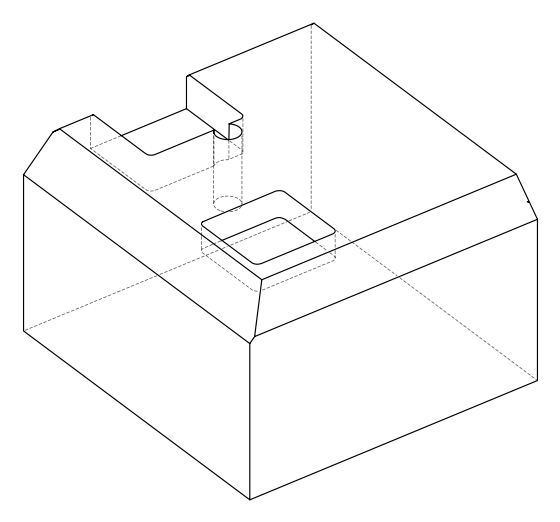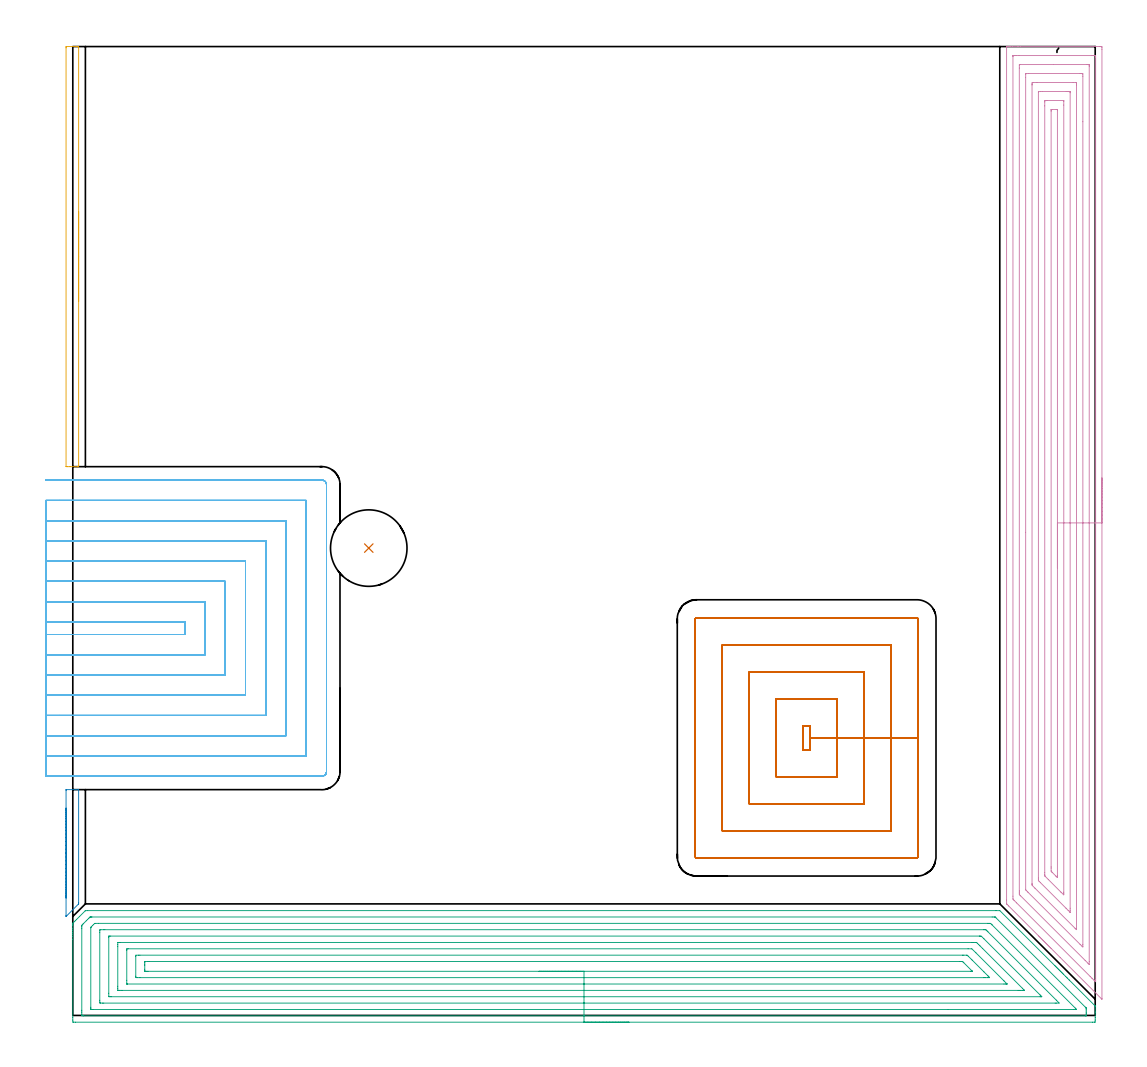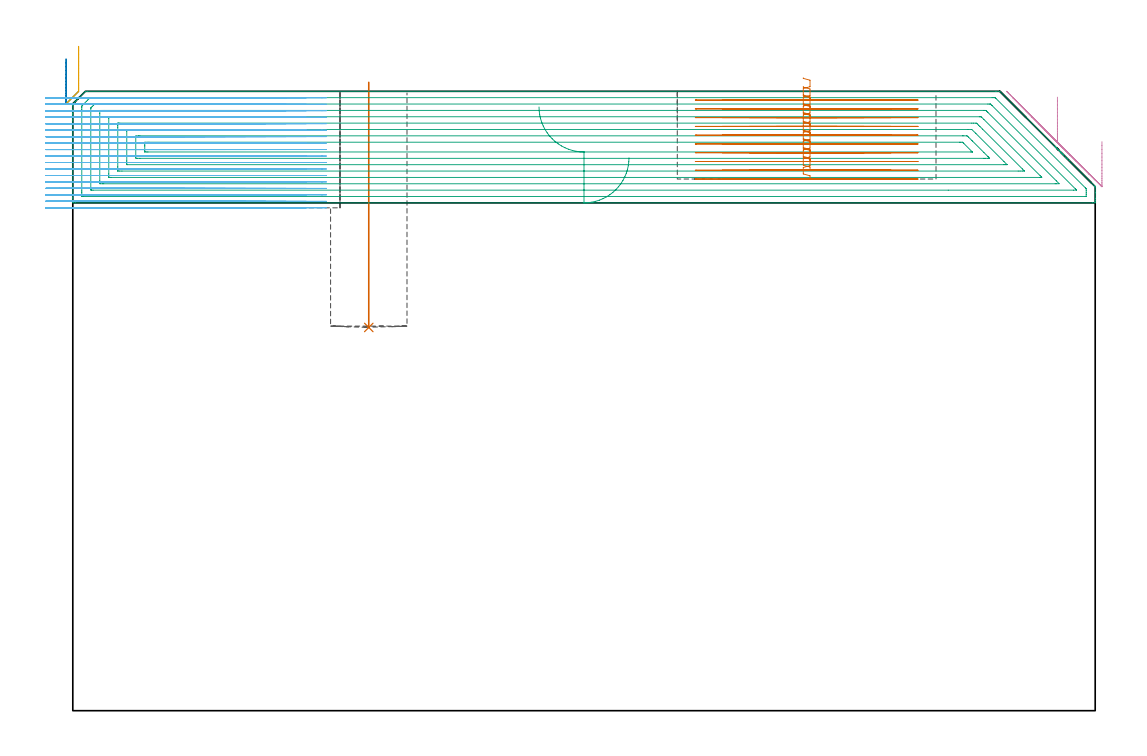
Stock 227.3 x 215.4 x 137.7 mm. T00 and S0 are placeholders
(PLAN: 7 operations, 3 tool changes, 98.9 min)
(1 INDEXABLE_INSERT_DRILL_BLIND_HOLE_FROM_SOLID | STEP1POCKET | NXT0302_005 | 0.22 min | 11863 mm3)
(2 AREA_MILL | FG_CHAMFER_SURFACE | UGT0205_001 | 0.38 min | 127 mm3)
(3 AREA_MILL_1 | FG_CHAMFER_SURFACE_1 | UGT0205_001 | 16.12 min | 69763 mm3)
(4 AREA_MILL_2 | FG_CHAMFER_SURFACE_2 | UGT0205_001 | 13.2 min | 44542 mm3)
(5 AREA_MILL_3 | FG_CHAMFER_SURFACE_3 | UGT0205_001 | 0.9 min | 374 mm3)
(6 MILL_OPEN_POCKET | POCKET_OPEN | NXT0201_008 | Follow Part, ap 1.5, ae 75% | 55.8 min | 109856 mm3)
(7 MILL_RECTANGULAR_POCKET | POCKET_RECTANGULAR_STRAIGHT | NXT0201_009 | Follow Part, ap 2, ae 75% | 12.27 min | 68559 mm3)
(TOOL NXT0302_005 | Index. Insert Drill 17mm [880-D1700L20-05] | D17 PA176 FL85 Z2)
(TOOL UGT0205_001 | Chamfer Mill 20 x 3 x 45 deg. | D20 FL50 Z2)
(TOOL NXT0201_008 | ENDMILL 6mm [2P460-0600-NA 1630] | D6 FL26 Z6)
(TOOL NXT0201_009 | ENDMILL 8mm [2P460-0800-NA 1630] | D8 FL26 Z6)
(OP 1 INDEXABLE_INSERT_DRILL_BLIND_HOLE_FROM_SOLID)
G17 G21 G94 G90
T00 M6
G54
G17 G0 G90 X65.8 Y103.9 S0 M3
G43 Z147.7 H1
G94 G81 G98 Z85.2 F250. R139.7
G80
M5
M2
(OP 2 AREA_MILL)
G17 G21 G94 G90
T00 M6
G54
G17 G0 G90 X-1.5 Y26.1 S1061 M3
G43 Z147.7 H0
Z144.9
G94 G1 Y26.138 Z144.028 F250.
Y26.252 Z143.163
Y26.441 Z142.312
Y26.703 Z141.48
Y27.037 Z140.674
Y27.44 Z139.9
Y27.908 Z139.164
Y28.44 Z138.472
Y29.029 Z137.829
Y29.672 Z137.24
Y30.364 Z136.708
Y31.1 Z136.24
Y31.874 Z135.837
Y32.68 Z135.503
Y33.512 Z135.241
Y34.363 Z135.052
Y35.228 Z134.938
Y36.1 Z134.9
Y50.011
X-1.498 Y50.196 Z134.902
X-1.496 Y50.2 Z134.904
X1.29 Z137.689
X1.299 Y50.198 Z137.699
X1.3 Y25.088 Z137.7
X1.298 Y24.805 Z137.685
X1.244 Y24.744 Z137.643
X-1.348 Y22.151 Z135.05
X-1.429 Y22.073 Z134.967
X-1.491 Y22.015 Z134.905
X-1.496 Y22.062 Z134.902
X-1.5 Y22.128 Z134.9
Y22.151
Y36.1
Y36.972 Z134.938
Y37.836 Z135.052
Y38.688 Z135.241
Y39.52 Z135.503
Y40.326 Z135.837
Y41.1 Z136.24
Y41.836 Z136.708
Y42.528 Z137.24
Y43.171 Z137.829
Y43.76 Z138.472
Y44.291 Z139.164
Y44.76 Z139.9
Y45.163 Z140.674
Y45.497 Z141.48
Y45.759 Z142.312
Y45.948 Z143.163
Y46.062 Z144.028
Y46.1 Z144.9
G0 Z147.7
M5
M2
(OP 3 AREA_MILL_1)
G17 G21 G94 G90
T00 M6
G54
G17 G0 G90 X123.65 Y-1.5 S1061 M3
G43 Z147.7 H0
Z122.9
G94 G1 X123.612 Z122.028 F250.
X123.498 Z121.164
X123.309 Z120.312
X123.047 Z119.48
X122.713 Z118.674
X122.31 Z117.9
X121.842 Z117.164
X121.31 Z116.472
X120.721 Z115.829
X120.078 Z115.24
X119.386 Z114.708
X118.65 Z114.24
X117.876 Z113.837
X117.07 Z113.503
X116.238 Z113.241
X115.387 Z113.052
X114.522 Z112.938
X113.65 Z112.9
X0.62 Y-1.499 Z112.901
X0.144 Y-1.495 Z112.903
X0.009 Y-1.492 Z112.906
X0.005 Y-1.024 Z113.374
X0. Y-0.411 Z113.987
Y16.911 Z131.306
Y17.524 Z131.918
Y18.064 Z132.461
Y18.407 Z132.803
Y18.948 Z133.344
Y19.291 Z133.685
Y20.101 Z134.5
Y20.137 Z134.536
X0.001 Y20.49 Z134.887
X0.025 Y20.526 Z134.924
X0.376 Y20.876 Z135.276
X0.556 Y21.057 Z135.454
X0.62 Y21.121 Z135.52
X0.852 Y21.352 Z135.752
X1.514 Y22.014 Z136.413
X2.764 Y23.265 Z137.663
X2.773 Y23.273 Z137.668
X2.804 Y23.298 Z137.683
X3.301 Y23.3 Z137.7
X205.235
X206.106 Y23.293 Z137.693
X218.367 Y11.034 Z125.431
X218.502 Y10.9 Z125.296
X218.638 Y10.763 Z125.161
X218.804 Y10.597 Z124.995
X218.944 Y10.458 Z124.854
X219.085 Y10.316 Z124.714
X219.241 Y10.16 Z124.558
X219.386 Y10.017 Z124.412
X219.532 Y9.87 Z124.267
X219.677 Y9.724 Z124.122
X219.827 Y9.575 Z123.97
X219.978 Y9.423 Z123.821
X220.114 Y9.287 Z123.685
X220.269 Y9.133 Z123.529
X220.753 Y8.647 Z123.047
X221.021 Y8.38 Z122.778
X221.152 Y8.25 Z122.646
X221.52 Y7.88 Z122.28
X227.156 Y2.244 Z116.643
X227.275 Y2.122 Z116.52
X227.295 Y2.094 Z116.492
X227.3 Y2.068 Z116.467
Y0.743 Z115.138
Y-0.484 Z113.913
X227.295 Y-1.024 Z113.371
X227.291 Y-1.491 Z112.905
X227.155 Y-1.494 Z112.903
X226.68 Y-1.5 Z112.9
X113.65
Y-0.086 Z114.314
X2.407 Y-0.085 Z114.315
X2.351
X2.021 Y-0.079 Z114.321
X2.01 Y0.028 Z114.428
X2.003 Y0.259 Z114.659
X2.001 Y0.743 Z115.143
X2. Y1.145 Z115.545
Y19.291 Z133.691
X2.002 Y19.692 Z134.092
X2.008 Y19.933 Z134.333
X2.013 Y20.051 Z134.451
X2.129 Y20.174 Z134.574
X2.265 Y20.314 Z134.714
X2.407 Y20.458 Z134.858
X3.007 Y21.057 Z135.457
X3.301 Y21.351 Z135.751
X3.599 Y21.646 Z136.046
X3.802 Y21.842 Z136.242
X3.835 Y21.874 Z136.274
X3.881 Y21.879 Z136.279
X3.985 Y21.882 Z136.282
X4.194 Y21.885 Z136.285
X4.25 Y21.886 Z136.286
X204.397
X204.816 Y21.884 Z136.284
X205.025 Y21.88 Z136.28
X205.048 Y21.879 Z136.279
X205.074 Y21.864 Z136.264
X205.136 Y21.808 Z136.208
X205.235 Y21.714 Z136.114
X225.109 Y1.84 Z116.24
X225.216 Y1.732 Z116.132
X225.266 Y1.677 Z116.077
X225.288 Y1.65 Z116.05
X225.29 Y1.626 Z116.026
X225.298 Y1.225 Z115.625
X225.299 Y0.743 Z115.143
Y0.341 Z114.741
X225.291 Y-0.062 Z114.338
X225.289 Y-0.08 Z114.32
X225.284 Y-0.082 Z114.318
X225.259 Y-0.084 Z114.316
X225.207 Y-0.085 Z114.315
X225.102 Y-0.086 Z114.314
X113.65
Y1.328 Z115.728
X4.495 Y1.329 Z115.729
X4.194 Y1.331 Z115.731
X4.094 Y1.332 Z115.732
X4.023 Y1.335 Z115.735
X4.01 Y1.434 Z115.834
X4.005 Y1.626 Z116.026
X4.001 Y1.817 Z116.217
Y19.482 Z133.882
X4.005 Y19.547 Z133.947
X4.01 Y19.596 Z133.996
X4.033 Y19.622 Z134.022
X4.194 Y19.793 Z134.193
X4.385 Y19.985 Z134.385
X4.575 Y20.174 Z134.574
X4.834 Y20.425 Z134.825
X4.871 Y20.46 Z134.86
X4.938 Y20.464 Z134.864
X5.088 Y20.467 Z134.867
X5.681 Y20.471 Z134.871
X203.448
X203.749 Y20.469 Z134.869
X203.95 Y20.466 Z134.866
X204.019 Y20.465 Z134.865
X204.047 Y20.442 Z134.842
X204.105 Y20.389 Z134.789
X204.327 Y20.174 Z134.574
X204.342 Y20.159 Z134.559
X222.874 Y1.626 Z116.026
X223.106 Y1.391 Z115.791
X223.15 Y1.339 Z115.739
X223.147 Y1.335 Z115.735
X223.106 Y1.334 Z115.734
X222.512 Y1.329 Z115.729
X194.627 Y1.328 Z115.728
X113.65
Y2.743 Z117.143
X6.875
X6.637 Y2.744 Z117.144
X6.126 Y2.75 Z117.15
X6.01 Y2.755 Z117.155
X6.006 Y2.957 Z117.357
X6. Y3.374 Z117.774
Y18.407 Z132.807
X6.006 Y18.84 Z133.24
X6.01 Y19.049 Z133.449
X6.222 Y19.053 Z133.453
X6.875 Y19.057 Z133.457
X7.111
X202.555
X202.793 Y19.055 Z133.455
X202.954 Y19.05 Z133.45
X202.995 Y19.044 Z133.444
X203.108 Y18.938 Z133.338
X203.247 Y18.803 Z133.203
X203.448 Y18.603 Z133.003
X218.659 Y3.392 Z117.792
X219.288 Y2.75 Z117.15
X218.638 Y2.744 Z117.144
X218.401 Y2.743 Z117.143
X113.65
Y4.157 Z118.557
X8.542
X8.301 Y4.158 Z118.558
X8.141 Y4.161 Z118.561
X8.02 Y4.164 Z118.564
X8.01 Y4.184 Z118.584
X8.007 Y4.276 Z118.676
X8. Y4.93 Z119.33
Y17.295 Z131.695
X8.002 Y17.524 Z131.924
X8.006 Y17.606 Z132.006
X8.009 Y17.623 Z132.023
X8.025 Y17.636 Z132.036
X8.181 Y17.639 Z132.039
X8.421 Y17.642 Z132.042
X201.542
X201.661 Y17.64 Z132.04
X201.781 Y17.636 Z132.036
X201.969 Y17.621 Z132.021
X202.071 Y17.524 Z131.924
X202.555 Y17.046 Z131.446
X215.064 Y4.538 Z118.938
X215.324 Y4.276 Z118.676
X215.406 Y4.187 Z118.587
X215.425 Y4.165 Z118.565
X215.384 Y4.162 Z118.562
X215.305 Y4.159 Z118.559
X215.184 Y4.157 Z118.557
X215.064
X113.65
Y5.571 Z119.971
X10.925
X10.449 Y5.573 Z119.973
X10.027 Y5.576 Z119.976
X10.01 Y5.579 Z119.979
X10.004 Y5.599 Z119.999
X10.001 Y6.042 Z120.442
X10. Y6.486 Z120.886
Y15.318 Z129.718
X10.002 Y15.758 Z130.158
X10.006 Y16.195 Z130.595
X10.012 Y16.222 Z130.622
X10.033 Y16.224 Z130.624
X10.092 Y16.227 Z130.627
X10.211 Y16.228 Z130.628
X10.449 Y16.229 Z130.629
X199.874 Y16.228 Z130.628
X200.293 Y16.227 Z130.627
X200.768 Y16.222 Z130.622
X200.921 Y16.22 Z130.62
X201.078 Y16.067 Z130.467
X201.393 Y15.758 Z130.158
X201.661 Y15.491 Z129.891
X202.278 Y14.874 Z129.274
X211.109 Y6.042 Z120.442
X211.49 Y5.657 Z120.057
X211.56 Y5.578 Z119.978
X211.49 Y5.577 Z119.977
X211.071 Y5.573 Z119.973
X210.596 Y5.571 Z119.971
X210.18
X113.65
Y6.985 Z121.385
X12.175 Y6.986 Z121.386
X12.044 Y6.99 Z121.39
X12.017 Y6.992 Z121.392
X12.01 Y7.005 Z121.405
X12.004 Y7.029 Z121.429
X12.002 Y7.055 Z121.455
X12. Y7.159 Z121.559
Y7.809 Z122.209
X12.001 Y14.458 Z128.858
X12.003 Y14.613 Z129.013
X12.007 Y14.738 Z129.138
X12.012 Y14.808 Z129.208
X12.297 Y14.814 Z129.214
X199.042
X199.874 Y14.808 Z129.208
X200.711 Y13.991 Z128.391
X200.768 Y13.935 Z128.335
X207.022 Y7.68 Z122.08
X207.657 Y7.039 Z121.439
X207.691 Y7.001 Z121.401
X207.697 Y6.991 Z121.391
X207.688 Y6.99 Z121.39
X207.594 Y6.987 Z121.387
X207.404 Y6.986 Z121.386
X207.022 Y6.985 Z121.385
X113.65
Y8.399 Z122.799
X14.917 Y8.4 Z122.8
X14.315 Y8.403 Z122.803
X14.023 Y8.407 Z122.807
X14.002 Y8.692 Z123.092
X14.001 Y8.714 Z123.114
Y13.13 Z127.53
X14.023 Y13.393 Z127.793
X14.623 Y13.398 Z127.798
X14.917 Y13.4 Z127.8
X197.792
X198.087 Y13.399 Z127.799
X198.689 Y13.396 Z127.796
X198.828 Y13.393 Z127.793
X198.981 Y13.262 Z127.662
X199.14 Y13.108 Z127.508
X199.874 Y12.379 Z126.779
X200.029 Y12.225 Z126.625
X202.555 Y9.699 Z124.099
X203.448 Y8.805 Z123.205
X203.559 Y8.692 Z123.092
X203.666 Y8.578 Z122.978
X203.825 Y8.406 Z122.806
X203.74 Y8.404 Z122.804
X203.448 Y8.401 Z122.801
X202.85 Y8.4 Z122.8
X202.555 Y8.399 Z122.799
X113.65
Y9.814 Z124.214
X16.704
X16.461 Y9.815 Z124.215
X16.027 Y9.821 Z124.221
X16.01 Y9.822 Z124.222
X16.007 Y9.847 Z124.247
X16.003 Y9.907 Z124.307
X16.001 Y10.028 Z124.428
X16. Y10.271 Z124.671
Y11.154 Z125.554
Y11.342 Z125.742
X16.002 Y11.689 Z126.089
X16.006 Y11.863 Z126.263
X16.01 Y11.949 Z126.349
X16.017 Y11.98 Z126.38
X16.057 Y11.981 Z126.381
X16.704 Y11.985 Z126.385
X16.945 Y11.986 Z126.386
X197.194
X197.436 Y11.985 Z126.385
X197.76 Y11.981 Z126.381
X197.797 Y11.979 Z126.379
X197.85 Y11.942 Z126.342
X197.956 Y11.842 Z126.242
X198.087 Y11.716 Z126.116
X199.874 Y9.929 Z124.329
X199.957 Y9.841 Z124.241
X199.97 Y9.824 Z124.224
Y9.821 Z124.221
X199.96 Y9.819 Z124.219
X199.874 Y9.816 Z124.216
X199.633 Y9.814 Z124.214
X113.65
X112.778 Z124.252
X111.914 Z124.366
X111.062 Z124.554
X110.23 Z124.817
X109.424 Z125.151
X108.65 Z125.553
X107.914 Z126.022
X107.222 Z126.553
X106.579 Z127.143
X105.99 Z127.786
X105.459 Z128.478
X104.99 Z129.214
X104.587 Z129.988
X104.253 Z130.794
X103.991 Z131.626
X103.802 Z132.477
X103.688 Z133.342
X103.65 Z134.214
G0 Z147.7
M5
M2
(OP 4 AREA_MILL_2)
G17 G21 G94 G90
T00 M6
G54
G17 G0 G90 X228.8 Y119.5 S1061 M3
G43 Z147.7 H0
Z126.5
G94 G1 Y119.462 Z125.628 F250.
Y119.348 Z124.764
Y119.159 Z123.912
Y118.897 Z123.08
Y118.563 Z122.274
Y118.16 Z121.5
Y117.692 Z120.764
Y117.161 Z120.072
Y116.571 Z119.429
Y115.928 Z118.84
Y115.236 Z118.309
Y114.5 Z117.84
Y113.726 Z117.437
Y112.92 Z117.103
Y112.088 Z116.841
Y111.237 Z116.652
Y110.372 Z116.538
Y109.5 Z116.5
Y3.758
X228.798 Y3.614 Z116.501
X228.783 Y3.625 Z116.516
X228.642 Y3.758 Z116.656
X219.523 Y12.877 Z125.776
X217.487 Y14.912 Z127.811
X217.318 Y15.079 Z127.976
X217.153 Y15.246 Z128.145
X217.041 Y15.358 Z128.257
X216.877 Y15.52 Z128.418
X216.717 Y15.682 Z128.58
X216.595 Y15.804 Z128.703
X216.436 Y15.961 Z128.859
X216.281 Y16.117 Z129.016
X216.148 Y16.251 Z129.149
X215.995 Y16.402 Z129.3
X215.846 Y16.553 Z129.452
X215.702 Y16.697 Z129.596
X215.554 Y16.844 Z129.741
X215.41 Y16.989 Z129.888
X215.256 Y17.143 Z130.042
X215.113 Y17.285 Z130.182
X214.974 Y17.425 Z130.324
X214.81 Y17.589 Z130.488
X214.672 Y17.726 Z130.624
X208.058 Y24.342 Z137.241
X207.674 Y24.728 Z137.625
X207.606 Y24.799 Z137.692
X207.6 Y25.62 Z137.7
Y215.244
X207.602 Y215.392 Z137.688
X207.606 Y215.394 Z137.685
X207.923 Y215.4 Z137.376
X208.316 Z136.983
X208.94 Z136.355
X210.134 Z135.163
X210.704 Z134.59
X218.868 Z126.429
X228.342 Z116.955
X228.63 Y215.397 Z116.667
X228.792 Y215.39 Z116.506
X228.799 Y215.226 Z116.499
X228.8 Y214.796 Z116.5
Y109.5
X227.386 Z117.914
X227.385 Y7.849 Z117.915
X227.384 Y7.773 Z117.916
X227.379 Y7.49 Z117.921
X227.288 Y7.573 Z118.012
X227.079 Y7.773 Z118.221
X226.578 Y8.272 Z118.722
X226.184 Y8.666 Z119.116
X209.822 Y25.028 Z135.478
X209.234 Y25.62 Z136.066
X209.035 Y25.826 Z136.265
X209.021 Y25.928 Z136.279
X209.014 Y26.512 Z136.286
X209.015 Y213.216 Z136.285
X209.016 Y213.318 Z136.284
X209.019 Y213.368 Z136.281
X209.02 Y213.385 Z136.28
X209.054 Y213.39 Z136.246
X209.44 Y213.398 Z135.86
X209.822 Y213.399 Z135.478
X210.32 Y213.4 Z134.98
X226.578 Y213.399 Z118.722
X227.079 Y213.397 Z118.221
X227.285 Y213.39 Z118.015
X227.379 Y213.379 Z117.921
X227.384 Y213.088 Z117.916
X227.385 Y213.011 Z117.915
X227.386 Y109.5 Z117.914
X225.972 Z119.328
X225.971 Y11.957 Z119.329
X225.969 Y11.343 Z119.331
X225.96 Z119.34
X225.696 Y11.604 Z119.604
X225.064 Y12.235 Z120.236
X210.704 Y26.596 Z134.596
X210.505 Y26.799 Z134.795
X210.457 Y26.852 Z134.843
X210.435 Y26.878 Z134.865
X210.433 Y26.941 Z134.867
X210.431 Y27.126 Z134.869
X210.429 Y27.405 Z134.871
X210.428 Y27.683 Z134.872
X210.429 Y210.613 Z134.871
X210.432 Y211.227 Z134.868
X210.435 Y211.365 Z134.865
X210.436 Y211.39 Z134.864
X210.476 Y211.394 Z134.824
X210.534 Y211.399 Z134.766
X218.029 Y211.4 Z127.271
X225.526 Y211.399 Z119.774
X225.696 Y211.396 Z119.604
X225.867 Y211.39 Z119.433
X225.965 Y211.384 Z119.335
X225.968 Y211.319 Z119.332
X225.969 Y211.227 Z119.331
X225.971 Y210.949 Z119.329
X225.972 Y109.5 Z119.328
X224.557 Z120.743
Y15.804
X224.553 Y15.319 Z120.747
X224.551 Y15.224 Z120.749
X224.371 Y15.39 Z120.929
X223.944 Y15.804 Z121.356
X212.344 Y27.405 Z132.956
X212.218 Y27.533 Z133.082
X211.958 Y27.803 Z133.342
X211.849 Y27.924 Z133.451
X211.846 Y27.959 Z133.454
X211.844 Y28.036 Z133.456
X211.843 Y107.4 Z133.457
Y208.55
X211.846 Y209.179 Z133.454
X211.85 Y209.383 Z133.45
X212.048 Y209.391 Z133.252
X212.468 Y209.4 Z132.832
X212.509 Z132.791
X223.974 Z121.326
X224.36 Y209.395 Z120.94
X224.546 Y209.39 Z120.754
X224.55 Y209.284 Z120.75
X224.556 Y208.811 Z120.744
X224.557 Y198.691 Z120.743
Y109.5
X223.143 Z122.157
X223.142 Y19.186 Z122.158
X223.14 Y19.124 Z122.16
X223.137 Y19.078 Z122.163
X223.135 Y19.074 Z122.165
X223.127 Y19.08 Z122.173
X223.051 Y19.15 Z122.249
X222.825 Y19.374 Z122.475
X213.902 Y28.297 Z131.398
X213.349 Y28.857 Z131.951
X213.272 Y28.938 Z132.028
X213.263 Y29.096 Z132.037
X213.259 Y29.189 Z132.041
X213.258 Y29.282 Z132.042
X213.257 Y206.858 Z132.043
X213.259 Y206.952 Z132.041
X213.264 Y207.139 Z132.036
X213.278 Y207.39 Z132.022
X213.349 Y207.393 Z131.951
X213.606 Y207.398 Z131.694
X214.231 Y207.4 Z131.069
X214.486 Z130.814
X222.424 Y207.399 Z122.876
X223.051 Y207.392 Z122.249
X223.133 Y207.39 Z122.167
X223.14 Y207.046 Z122.16
X223.142 Y206.859 Z122.158
X223.143 Y109.5 Z122.157
X221.729 Z123.571
Y23.835
X221.728 Y23.389 Z123.572
X221.724 Y22.943 Z123.576
X221.723 Y22.937 Z123.577
X221.709 Y22.943 Z123.591
X221.287 Y23.362 Z124.013
X220.812 Y23.835 Z124.488
X215.113 Y29.535 Z130.187
X214.843 Y29.81 Z130.457
X214.708 Y29.951 Z130.592
X214.678 Y29.984 Z130.622
X214.675 Y30.019 Z130.625
X214.674 Y30.082 Z130.626
X214.671 Y30.529 Z130.629
X214.672 Y205.204 Z130.628
X214.673 Y205.316 Z130.627
X214.676 Y205.371 Z130.624
X214.678 Y205.39 Z130.622
X214.704 Y205.395 Z130.596
X215.113 Y205.398 Z130.187
X215.581 Y205.4 Z129.719
X220.872 Z124.428
X221.287 Y205.397 Z124.013
X221.701 Y205.391 Z123.599
X221.722 Y205.39 Z123.578
X221.724 Y205.374 Z123.576
X221.727 Y205.328 Z123.573
X221.728 Y205.249 Z123.572
X221.729 Y205.13 Z123.571
Y109.5
X220.315 Z124.985
Y27.405
X220.313 Y27.059 Z124.987
X220.31 Y26.886 Z124.99
X220.308 Y26.815 Z124.992
X220.261 Y26.848 Z125.039
X219.694 Y27.405 Z125.606
X216.877 Y30.221 Z128.423
X216.133 Y30.974 Z129.167
X216.092 Y31.029 Z129.208
X216.09 Y31.075 Z129.21
X216.087 Y31.175 Z129.213
X216.086 Y31.375 Z129.214
X216.085 Y31.775 Z129.215
Y202.212
X216.086 Y203.104 Z129.214
X216.088 Y203.196 Z129.212
X216.092 Y203.386 Z129.208
X216.474 Y203.395 Z128.826
X216.676 Y203.399 Z128.624
X220.27 Z125.03
X220.286 Y203.397 Z125.014
X220.301 Y203.392 Z124.999
X220.308 Y203.387 Z124.992
X220.31 Y203.371 Z124.99
X220.314 Y203.288 Z124.986
Y203.196
X220.315 Y202.395 Z124.985
Y109.5
X218.9 Z126.4
Y30.974
X218.899 Y30.713 Z126.401
X218.897 Y30.675 Z126.403
X218.896 Y30.667 Z126.404
X218.841 Y30.716 Z126.459
X218.709 Y30.84 Z126.591
X218.641 Y30.906 Z126.659
X218.572 Y30.974 Z126.728
X217.759 Y31.788 Z127.541
X217.682 Y31.867 Z127.618
X217.603 Y31.955 Z127.697
X217.506 Y32.068 Z127.794
X217.504 Y32.125 Z127.796
X217.5 Y32.759 Z127.8
Y33.021
Y201.044
X217.501 Y201.219 Z127.799
X217.505 Y201.358 Z127.795
X217.507 Y201.392 Z127.793
X217.515 Y201.394 Z127.785
X217.541 Y201.397 Z127.759
X217.759 Y201.4 Z127.541
X218.652 Z126.648
X218.854 Y201.39 Z126.446
X218.894 Y201.386 Z126.406
X218.897 Y201.36 Z126.403
X218.899 Y201.33 Z126.401
X218.9 Y201.297 Z126.4
Y201.149
Y109.5
Y108.629 Z126.438
Y107.764 Z126.551
Y106.912 Z126.74
Y106.08 Z127.003
Y105.274 Z127.336
Y104.5 Z127.739
Y103.764 Z128.208
Y103.072 Z128.739
Y102.429 Z129.328
Y101.84 Z129.972
Y101.309 Z130.664
Y100.84 Z131.4
Y100.437 Z132.173
Y100.103 Z132.979
Y99.841 Z133.811
Y99.652 Z134.663
Y99.538 Z135.528
Y99.5 Z136.4
G0 Z147.7
M5
M2
(OP 5 AREA_MILL_3)
G17 G21 G94 G90
T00 M6
G54
G17 G0 G90 X1.3 Y178.7 S1061 M3
G43 Z147.7 H0
G94 G1 Y178.662 Z146.828 F250.
Y178.548 Z145.963
Y178.359 Z145.112
Y178.097 Z144.28
Y177.763 Z143.474
Y177.36 Z142.7
Y176.892 Z141.964
Y176.36 Z141.272
Y175.771 Z140.629
Y175.128 Z140.039
Y174.436 Z139.508
Y173.7 Z139.04
Y172.926 Z138.637
Y172.12 Z138.303
Y171.288 Z138.041
Y170.437 Z137.852
Y169.572 Z137.738
Y168.7 Z137.7
Y122.095
X1.297 Y122.009 Z137.689
X1.286 Y122.006 Z137.678
X1.079 Y122. Z137.478
X-0.606 Z135.793
X-1.236 Z135.161
X-1.493 Y122.01 Z134.904
X-1.499 Y122.039 Z134.899
X-1.5 Y215.119 Z134.9
X-1.496 Y215.305 Z134.904
X-1.492 Y215.399 Z134.906
X0.786 Y215.4 Z137.184
X1.08 Z137.478
X1.286 Y215.394 Z137.678
X1.297 Y215.391 Z137.689
X1.3 Y215.305 Z137.7
Y168.7
Y167.828 Z137.738
Y166.964 Z137.852
Y166.112 Z138.041
Y165.28 Z138.303
Y164.474 Z138.637
Y163.7 Z139.04
Y162.964 Z139.508
Y162.272 Z140.039
Y161.629 Z140.629
Y161.04 Z141.272
Y160.509 Z141.964
Y160.04 Z142.7
Y159.637 Z143.474
Y159.303 Z144.28
Y159.041 Z145.112
Y158.852 Z145.963
Y158.738 Z146.828
Y158.7 Z147.7
M5
M2
(OP 6 MILL_OPEN_POCKET)
G17 G21 G94 G90
T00 M6
G54
G17 G0 G90 X-6. Y84.7 S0 M3
G43 Z147.7 H1
Z136.261
G94 G1 X-3. F250.
X24.9 F500.
Y87.5
X-3.
X-6. F250.
Y80.2
X-3.
X29.4 F500.
Y92.
X-3.
X-6. F250.
Y75.7
X-3.
X33.9 F500.
Y96.5
X-3.
X-6. F250.
Y71.2
X-3.
X38.4 F500.
Y101.
X-3.
X-6. F250.
Y66.7
X-3.
X42.9 F500.
Y105.5
X-3.
X-6. F250.
Y62.2
X-3.
X47.4 F500.
Y110.
X-3.
X-6. F250.
Y57.7
X-3.
X51.9 F500.
Y114.5
X-3.
X-6. F250.
Y53.2
X-3.
X55.4 F500.
G3 X56.4 Y54.2 R1.
G1 Y118.
G3 X55.4 Y119. R1.
G1 X-3.
X-6. F250.
G0 Y84.7 Z134.822
G1 X-3.
X24.9 F500.
Y87.5
X-3.
X-6. F250.
Y80.2
X-3.
X29.4 F500.
Y92.
X-3.
X-6. F250.
Y75.7
X-3.
X33.9 F500.
Y96.5
X-3.
X-6. F250.
Y71.2
X-3.
X38.4 F500.
Y101.
X-3.
X-6. F250.
Y66.7
X-3.
X42.9 F500.
Y105.5
X-3.
X-6. F250.
Y62.2
X-3.
X47.4 F500.
Y110.
X-3.
X-6. F250.
Y57.7
X-3.
X51.9 F500.
Y114.5
X-3.
X-6. F250.
Y53.2
X-3.
X55.4 F500.
G3 X56.4 Y54.2 R1.
G1 Y118.
G3 X55.4 Y119. R1.
G1 X-3.
X-6. F250.
G0 Y84.7 Z133.383
G1 X-3.
X24.9 F500.
Y87.5
X-3.
X-6. F250.
Y80.2
X-3.
X29.4 F500.
Y92.
X-3.
X-6. F250.
Y75.7
X-3.
X33.9 F500.
Y96.5
X-3.
X-6. F250.
Y71.2
X-3.
X38.4 F500.
Y101.
X-3.
X-6. F250.
Y66.7
X-3.
X42.9 F500.
Y105.5
X-3.
X-6. F250.
Y62.2
X-3.
X47.4 F500.
Y110.
X-3.
X-6. F250.
Y57.7
X-3.
X51.9 F500.
Y114.5
X-3.
X-6. F250.
Y53.2
X-3.
X55.4 F500.
G3 X56.4 Y54.2 R1.
G1 Y118.
G3 X55.4 Y119. R1.
G1 X-3.
X-6. F250.
G0 Y84.7 Z131.944
G1 X-3.
X24.9 F500.
Y87.5
X-3.
X-6. F250.
Y80.2
X-3.
X29.4 F500.
Y92.
X-3.
X-6. F250.
Y75.7
X-3.
X33.9 F500.
Y96.5
X-3.
X-6. F250.
Y71.2
X-3.
X38.4 F500.
Y101.
X-3.
X-6. F250.
Y66.7
X-3.
X42.9 F500.
Y105.5
X-3.
X-6. F250.
Y62.2
X-3.
X47.4 F500.
Y110.
X-3.
X-6. F250.
Y57.7
X-3.
X51.9 F500.
Y114.5
X-3.
X-6. F250.
Y53.2
X-3.
X55.4 F500.
G3 X56.4 Y54.2 R1.
G1 Y118.
G3 X55.4 Y119. R1.
G1 X-3.
X-6. F250.
G0 Y84.7 Z130.505
G1 X-3.
X24.9 F500.
Y87.5
X-3.
X-6. F250.
Y80.2
X-3.
X29.4 F500.
Y92.
X-3.
X-6. F250.
Y75.7
X-3.
X33.9 F500.
Y96.5
X-3.
X-6. F250.
Y71.2
X-3.
X38.4 F500.
Y101.
X-3.
X-6. F250.
Y66.7
X-3.
X42.9 F500.
Y105.5
X-3.
X-6. F250.
Y62.2
X-3.
X47.4 F500.
Y110.
X-3.
X-6. F250.
Y57.7
X-3.
X51.9 F500.
Y114.5
X-3.
X-6. F250.
Y53.2
X-3.
X55.4 F500.
G3 X56.4 Y54.2 R1.
G1 Y118.
G3 X55.4 Y119. R1.
G1 X-3.
X-6. F250.
G0 Y84.7 Z129.067
G1 X-3.
X24.9 F500.
Y87.5
X-3.
X-6. F250.
Y80.2
X-3.
X29.4 F500.
Y92.
X-3.
X-6. F250.
Y75.7
X-3.
X33.9 F500.
Y96.5
X-3.
X-6. F250.
Y71.2
X-3.
X38.4 F500.
Y101.
X-3.
X-6. F250.
Y66.7
X-3.
X42.9 F500.
Y105.5
X-3.
X-6. F250.
Y62.2
X-3.
X47.4 F500.
Y110.
X-3.
X-6. F250.
Y57.7
X-3.
X51.9 F500.
Y114.5
X-3.
X-6. F250.
Y53.2
X-3.
X55.4 F500.
G3 X56.4 Y54.2 R1.
G1 Y118.
G3 X55.4 Y119. R1.
G1 X-3.
X-6. F250.
G0 Y84.7 Z127.628
G1 X-3.
X24.9 F500.
Y87.5
X-3.
X-6. F250.
Y80.2
X-3.
X29.4 F500.
Y92.
X-3.
X-6. F250.
Y75.7
X-3.
X33.9 F500.
Y96.5
X-3.
X-6. F250.
Y71.2
X-3.
X38.4 F500.
Y101.
X-3.
X-6. F250.
Y66.7
X-3.
X42.9 F500.
Y105.5
X-3.
X-6. F250.
Y62.2
X-3.
X47.4 F500.
Y110.
X-3.
X-6. F250.
Y57.7
X-3.
X51.9 F500.
Y114.5
X-3.
X-6. F250.
Y53.2
X-3.
X55.4 F500.
G3 X56.4 Y54.2 R1.
G1 Y118.
G3 X55.4 Y119. R1.
G1 X-3.
X-6. F250.
G0 Y84.7 Z126.189
G1 X-3.
X24.9 F500.
Y87.5
X-3.
X-6. F250.
Y80.2
X-3.
X29.4 F500.
Y92.
X-3.
X-6. F250.
Y75.7
X-3.
X33.9 F500.
Y96.5
X-3.
X-6. F250.
Y71.2
X-3.
X38.4 F500.
Y101.
X-3.
X-6. F250.
Y66.7
X-3.
X42.9 F500.
Y105.5
X-3.
X-6. F250.
Y62.2
X-3.
X47.4 F500.
Y110.
X-3.
X-6. F250.
Y57.7
X-3.
X51.9 F500.
Y114.5
X-3.
X-6. F250.
Y53.2
X-3.
X55.4 F500.
G3 X56.4 Y54.2 R1.
G1 Y118.
G3 X55.4 Y119. R1.
G1 X-3.
X-6. F250.
G0 Y84.7 Z124.75
G1 X-3.
X24.9 F500.
Y87.5
X-3.
X-6. F250.
Y80.2
X-3.
X29.4 F500.
Y92.
X-3.
X-6. F250.
Y75.7
X-3.
X33.9 F500.
Y96.5
X-3.
X-6. F250.
Y71.2
X-3.
X38.4 F500.
Y101.
X-3.
X-6. F250.
Y66.7
X-3.
X42.9 F500.
Y105.5
X-3.
X-6. F250.
Y62.2
X-3.
X47.4 F500.
Y110.
X-3.
X-6. F250.
Y57.7
X-3.
X51.9 F500.
Y114.5
X-3.
X-6. F250.
Y53.2
X-3.
X55.4 F500.
G3 X56.4 Y54.2 R1.
G1 Y118.
G3 X55.4 Y119. R1.
G1 X-3.
X-6. F250.
G0 Y84.7 Z123.311
G1 X-3.
X24.9 F500.
Y87.5
X-3.
X-6. F250.
Y80.2
X-3.
X29.4 F500.
Y92.
X-3.
X-6. F250.
Y75.7
X-3.
X33.9 F500.
Y96.5
X-3.
X-6. F250.
Y71.2
X-3.
X38.4 F500.
Y101.
X-3.
X-6. F250.
Y66.7
X-3.
X42.9 F500.
Y105.5
X-3.
X-6. F250.
Y62.2
X-3.
X47.4 F500.
Y110.
X-3.
X-6. F250.
Y57.7
X-3.
X51.9 F500.
Y114.5
X-3.
X-6. F250.
Y53.2
X-3.
X55.4 F500.
G3 X56.4 Y54.2 R1.
G1 Y118.
G3 X55.4 Y119. R1.
G1 X-3.
X-6. F250.
G0 Y84.7 Z121.872
G1 X-3.
X24.9 F500.
Y87.5
X-3.
X-6. F250.
Y80.2
X-3.
X29.4 F500.
Y92.
X-3.
X-6. F250.
Y75.7
X-3.
X33.9 F500.
Y96.5
X-3.
X-6. F250.
Y71.2
X-3.
X38.4 F500.
Y101.
X-3.
X-6. F250.
Y66.7
X-3.
X42.9 F500.
Y105.5
X-3.
X-6. F250.
Y62.2
X-3.
X47.4 F500.
Y110.
X-3.
X-6. F250.
Y57.7
X-3.
X51.9 F500.
Y114.5
X-3.
X-6. F250.
Y53.2
X-3.
X55.4 F500.
G3 X56.4 Y54.2 R1.
G1 Y118.
G3 X55.4 Y119. R1.
G1 X-3.
X-6. F250.
G0 Y84.7 Z120.433
G1 X-3.
X24.9 F500.
Y87.5
X-3.
X-6. F250.
Y80.2
X-3.
X29.4 F500.
Y92.
X-3.
X-6. F250.
Y75.7
X-3.
X33.9 F500.
Y96.5
X-3.
X-6. F250.
Y71.2
X-3.
X38.4 F500.
Y101.
X-3.
X-6. F250.
Y66.7
X-3.
X42.9 F500.
Y105.5
X-3.
X-6. F250.
Y62.2
X-3.
X47.4 F500.
Y110.
X-3.
X-6. F250.
Y57.7
X-3.
X51.9 F500.
Y114.5
X-3.
X-6. F250.
Y53.2
X-3.
X55.4 F500.
G3 X56.4 Y54.2 R1.
G1 Y118.
G3 X55.4 Y119. R1.
G1 X-3.
X-6. F250.
G0 Y84.7 Z118.994
G1 X-3.
X24.9 F500.
Y87.5
X-3.
X-6. F250.
Y80.2
X-3.
X29.4 F500.
Y92.
X-3.
X-6. F250.
Y75.7
X-3.
X33.9 F500.
Y96.5
X-3.
X-6. F250.
Y71.2
X-3.
X38.4 F500.
Y101.
X-3.
X-6. F250.
Y66.7
X-3.
X42.9 F500.
Y105.5
X-3.
X-6. F250.
Y62.2
X-3.
X47.4 F500.
Y110.
X-3.
X-6. F250.
Y57.7
X-3.
X51.9 F500.
Y114.5
X-3.
X-6. F250.
Y53.2
X-3.
X55.4 F500.
G3 X56.4 Y54.2 R1.
G1 Y118.
G3 X55.4 Y119. R1.
G1 X-3.
X-6. F250.
G0 Y84.7 Z117.556
G1 X-3.
X24.9 F500.
Y87.5
X-3.
X-6. F250.
Y80.2
X-3.
X29.4 F500.
Y92.
X-3.
X-6. F250.
Y75.7
X-3.
X33.9 F500.
Y96.5
X-3.
X-6. F250.
Y71.2
X-3.
X38.4 F500.
Y101.
X-3.
X-6. F250.
Y66.7
X-3.
X42.9 F500.
Y105.5
X-3.
X-6. F250.
Y62.2
X-3.
X47.4 F500.
Y110.
X-3.
X-6. F250.
Y57.7
X-3.
X51.9 F500.
Y114.5
X-3.
X-6. F250.
Y53.2
X-3.
X55.4 F500.
G3 X56.4 Y54.2 R1.
G1 Y118.
G3 X55.4 Y119. R1.
G1 X-3.
X-6. F250.
G0 Y84.7 Z116.117
G1 X-3.
X24.9 F500.
Y87.5
X-3.
X-6. F250.
Y80.2
X-3.
X29.4 F500.
Y92.
X-3.
X-6. F250.
Y75.7
X-3.
X33.9 F500.
Y96.5
X-3.
X-6. F250.
Y71.2
X-3.
X38.4 F500.
Y101.
X-3.
X-6. F250.
Y66.7
X-3.
X42.9 F500.
Y105.5
X-3.
X-6. F250.
Y62.2
X-3.
X47.4 F500.
Y110.
X-3.
X-6. F250.
Y57.7
X-3.
X51.9 F500.
Y114.5
X-3.
X-6. F250.
Y53.2
X-3.
X55.4 F500.
G3 X56.4 Y54.2 R1.
G1 Y118.
G3 X55.4 Y119. R1.
G1 X-3.
X-6. F250.
G0 Y84.7 Z114.678
G1 X-3.
X24.9 F500.
Y87.5
X-3.
X-6. F250.
Y80.2
X-3.
X29.4 F500.
Y92.
X-3.
X-6. F250.
Y75.7
X-3.
X33.9 F500.
Y96.5
X-3.
X-6. F250.
Y71.2
X-3.
X38.4 F500.
Y101.
X-3.
X-6. F250.
Y66.7
X-3.
X42.9 F500.
Y105.5
X-3.
X-6. F250.
Y62.2
X-3.
X47.4 F500.
Y110.
X-3.
X-6. F250.
Y57.7
X-3.
X51.9 F500.
Y114.5
X-3.
X-6. F250.
Y53.2
X-3.
X55.4 F500.
G3 X56.4 Y54.2 R1.
G1 Y118.
G3 X55.4 Y119. R1.
G1 X-3.
X-6. F250.
G0 Y84.7 Z113.239
G1 X-3.
X24.9 F500.
Y87.5
X-3.
X-6. F250.
Y80.2
X-3.
X29.4 F500.
Y92.
X-3.
X-6. F250.
Y75.7
X-3.
X33.9 F500.
Y96.5
X-3.
X-6. F250.
Y71.2
X-3.
X38.4 F500.
Y101.
X-3.
X-6. F250.
Y66.7
X-3.
X42.9 F500.
Y105.5
X-3.
X-6. F250.
Y62.2
X-3.
X47.4 F500.
Y110.
X-3.
X-6. F250.
Y57.7
X-3.
X51.9 F500.
Y114.5
X-3.
X-6. F250.
Y53.2
X-3.
X55.4 F500.
G3 X56.4 Y54.2 R1.
G1 Y118.
G3 X55.4 Y119. R1.
G1 X-3.
X-6. F250.
G0 Y84.7 Z111.8
G1 X-3.
X24.9 F500.
Y87.5
X-3.
X-6. F250.
Y80.2
X-3.
X29.4 F500.
Y92.
X-3.
X-6. F250.
Y75.7
X-3.
X33.9 F500.
Y96.5
X-3.
X-6. F250.
Y71.2
X-3.
X38.4 F500.
Y101.
X-3.
X-6. F250.
Y66.7
X-3.
X42.9 F500.
Y105.5
X-3.
X-6. F250.
Y62.2
X-3.
X47.4 F500.
Y110.
X-3.
X-6. F250.
Y57.7
X-3.
X51.9 F500.
Y114.5
X-3.
X-6. F250.
Y53.2
X-3.
X55.4 F500.
G3 X56.4 Y54.2 R1.
G1 Y118.
G3 X55.4 Y119. R1.
G1 X-3.
X-6. F250.
G0 Z147.7
M5
M2
(OP 7 MILL_RECTANGULAR_POCKET)
G17 G21 G94 G90
T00 M6
G54
G17 G0 G90 X162.4 Y59.474 S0 M3
G43 Z147.7 H1
Z140.7
G94 G1 Y59. Z140.573 F250.
X163.9 Z140.171
Y64.4 Z138.724
X162.4 Z138.322
Y59. Z136.875
X163.9 Z136.473
Y61.7 Z135.75
Y64.4 F500.
X162.4
Y59.
X163.9
Y61.7
X169.9
Y70.4
X156.4
Y53.
X169.9
Y61.7
X175.9
Y76.4
X150.4
Y47.
X175.9
Y61.7
X181.9
Y82.4
X144.4
Y41.
X181.9
Y61.7
X187.9
Y88.2
G3 X187.7 Y88.4 R0.2
G1 X138.6
G3 X138.4 Y88.2 R0.2
G1 Y35.2
G3 X138.6 Y35. R0.2
G1 X187.7
G3 X187.9 Y35.2 R0.2
G1 Y61.7
Y62.7
G0 X162.4 Y59.474 Z138.75
G1 Y59. Z138.623 F250.
X163.9 Z138.221
Y64.4 Z136.774
X162.4 Z136.372
Y59. Z134.925
X163.9 Z134.523
Y61.7 Z133.8
Y64.4 F500.
X162.4
Y59.
X163.9
Y61.7
X169.9
Y70.4
X156.4
Y53.
X169.9
Y61.7
X175.9
Y76.4
X150.4
Y47.
X175.9
Y61.7
X181.9
Y82.4
X144.4
Y41.
X181.9
Y61.7
X187.9
Y88.2
G3 X187.7 Y88.4 R0.2
G1 X138.6
G3 X138.4 Y88.2 R0.2
G1 Y35.2
G3 X138.6 Y35. R0.2
G1 X187.7
G3 X187.9 Y35.2 R0.2
G1 Y61.7
Y62.7
G0 X162.4 Y59.474 Z136.8
G1 Y59. Z136.673 F250.
X163.9 Z136.271
Y64.4 Z134.824
X162.4 Z134.422
Y59. Z132.975
X163.9 Z132.573
Y61.7 Z131.85
Y64.4 F500.
X162.4
Y59.
X163.9
Y61.7
X169.9
Y70.4
X156.4
Y53.
X169.9
Y61.7
X175.9
Y76.4
X150.4
Y47.
X175.9
Y61.7
X181.9
Y82.4
X144.4
Y41.
X181.9
Y61.7
X187.9
Y88.2
G3 X187.7 Y88.4 R0.2
G1 X138.6
G3 X138.4 Y88.2 R0.2
G1 Y35.2
G3 X138.6 Y35. R0.2
G1 X187.7
G3 X187.9 Y35.2 R0.2
G1 Y61.7
Y62.7
G0 X162.4 Y59.474 Z134.85
G1 Y59. Z134.723 F250.
X163.9 Z134.321
Y64.4 Z132.874
X162.4 Z132.472
Y59. Z131.025
X163.9 Z130.623
Y61.7 Z129.9
Y64.4 F500.
X162.4
Y59.
X163.9
Y61.7
X169.9
Y70.4
X156.4
Y53.
X169.9
Y61.7
X175.9
Y76.4
X150.4
Y47.
X175.9
Y61.7
X181.9
Y82.4
X144.4
Y41.
X181.9
Y61.7
X187.9
Y88.2
G3 X187.7 Y88.4 R0.2
G1 X138.6
G3 X138.4 Y88.2 R0.2
G1 Y35.2
G3 X138.6 Y35. R0.2
G1 X187.7
G3 X187.9 Y35.2 R0.2
G1 Y61.7
Y62.7
G0 X162.4 Y59.474 Z132.9
G1 Y59. Z132.773 F250.
X163.9 Z132.371
Y64.4 Z130.924
X162.4 Z130.522
Y59. Z129.075
X163.9 Z128.673
Y61.7 Z127.95
Y64.4 F500.
X162.4
Y59.
X163.9
Y61.7
X169.9
Y70.4
X156.4
Y53.
X169.9
Y61.7
X175.9
Y76.4
X150.4
Y47.
X175.9
Y61.7
X181.9
Y82.4
X144.4
Y41.
X181.9
Y61.7
X187.9
Y88.2
G3 X187.7 Y88.4 R0.2
G1 X138.6
G3 X138.4 Y88.2 R0.2
G1 Y35.2
G3 X138.6 Y35. R0.2
G1 X187.7
G3 X187.9 Y35.2 R0.2
G1 Y61.7
Y62.7
G0 X162.4 Y59.474 Z130.95
G1 Y59. Z130.823 F250.
X163.9 Z130.421
Y64.4 Z128.974
X162.4 Z128.572
Y59. Z127.125
X163.9 Z126.723
Y61.7 Z126.
Y64.4 F500.
X162.4
Y59.
X163.9
Y61.7
X169.9
Y70.4
X156.4
Y53.
X169.9
Y61.7
X175.9
Y76.4
X150.4
Y47.
X175.9
Y61.7
X181.9
Y82.4
X144.4
Y41.
X181.9
Y61.7
X187.9
Y88.2
G3 X187.7 Y88.4 R0.2
G1 X138.6
G3 X138.4 Y88.2 R0.2
G1 Y35.2
G3 X138.6 Y35. R0.2
G1 X187.7
G3 X187.9 Y35.2 R0.2
G1 Y61.7
Y62.7
G0 X162.4 Y59.474 Z129.
G1 Y59. Z128.873 F250.
X163.9 Z128.471
Y64.4 Z127.024
X162.4 Z126.622
Y59. Z125.175
X163.9 Z124.773
Y61.7 Z124.05
Y64.4 F500.
X162.4
Y59.
X163.9
Y61.7
X169.9
Y70.4
X156.4
Y53.
X169.9
Y61.7
X175.9
Y76.4
X150.4
Y47.
X175.9
Y61.7
X181.9
Y82.4
X144.4
Y41.
X181.9
Y61.7
X187.9
Y88.2
G3 X187.7 Y88.4 R0.2
G1 X138.6
G3 X138.4 Y88.2 R0.2
G1 Y35.2
G3 X138.6 Y35. R0.2
G1 X187.7
G3 X187.9 Y35.2 R0.2
G1 Y61.7
Y62.7
G0 X162.4 Y59.474 Z127.05
G1 Y59. Z126.923 F250.
X163.9 Z126.521
Y64.4 Z125.074
X162.4 Z124.672
Y59. Z123.225
X163.9 Z122.823
Y61.7 Z122.1
Y64.4 F500.
X162.4
Y59.
X163.9
Y61.7
X169.9
Y70.4
X156.4
Y53.
X169.9
Y61.7
X175.9
Y76.4
X150.4
Y47.
X175.9
Y61.7
X181.9
Y82.4
X144.4
Y41.
X181.9
Y61.7
X187.9
Y88.2
G3 X187.7 Y88.4 R0.2
G1 X138.6
G3 X138.4 Y88.2 R0.2
G1 Y35.2
G3 X138.6 Y35. R0.2
G1 X187.7
G3 X187.9 Y35.2 R0.2
G1 Y61.7
Y62.7
G0 X162.4 Y59.474 Z125.1
G1 Y59. Z124.973 F250.
X163.9 Z124.571
Y64.4 Z123.124
X162.4 Z122.722
Y59. Z121.275
X163.9 Z120.873
Y61.7 Z120.15
Y64.4 F500.
X162.4
Y59.
X163.9
Y61.7
X169.9
Y70.4
X156.4
Y53.
X169.9
Y61.7
X175.9
Y76.4
X150.4
Y47.
X175.9
Y61.7
X181.9
Y82.4
X144.4
Y41.
X181.9
Y61.7
X187.9
Y88.2
G3 X187.7 Y88.4 R0.2
G1 X138.6
G3 X138.4 Y88.2 R0.2
G1 Y35.2
G3 X138.6 Y35. R0.2
G1 X187.7
G3 X187.9 Y35.2 R0.2
G1 Y61.7
Y62.7
G0 X162.4 Y59.474 Z123.15
G1 Y59. Z123.023 F250.
X163.9 Z122.621
Y64.4 Z121.174
X162.4 Z120.772
Y59. Z119.325
X163.9 Z118.923
Y61.7 Z118.2
Y64.4 F500.
X162.4
Y59.
X163.9
Y61.7
X169.9
Y70.4
X156.4
Y53.
X169.9
Y61.7
X175.9
Y76.4
X150.4
Y47.
X175.9
Y61.7
X181.9
Y82.4
X144.4
Y41.
X181.9
Y61.7
X187.9
Y88.2
G3 X187.7 Y88.4 R0.2
G1 X138.6
G3 X138.4 Y88.2 R0.2
G1 Y35.2
G3 X138.6 Y35. R0.2
G1 X187.7
G3 X187.9 Y35.2 R0.2
G1 Y61.7
Y62.7
G0 Z147.7
M5
M2
